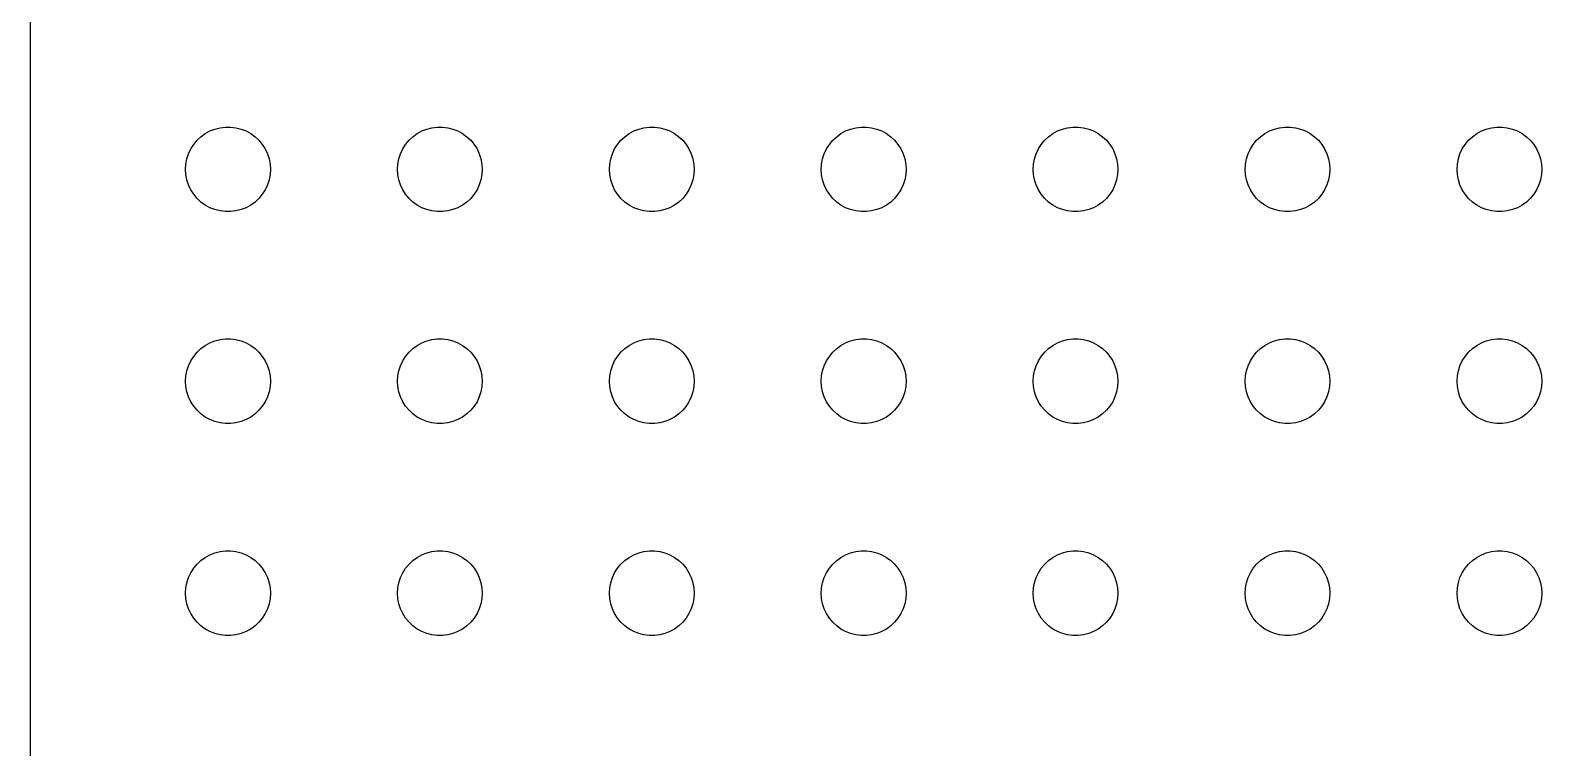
# Model space of a CAD drawing. Header units: metres. Extents: x -112 to 112, y -104 to 104.
# Drawn here: x -112 to -58.5, y 24.5 to 49.9 of the extents above; entities that cross this region are included whole.
import ezdxf

# ---------------------------------------------------------------- set-up
doc = ezdxf.new("R2010")
doc.units = ezdxf.units.M

msp = doc.modelspace()

# ---------------------------------------------------------------- linework, layer by layer
for p, q in [((-112, 99.5), (-112, -99.5)), ((-106.214, 45.8817), (-106.093, 46.0268)), ((-106.093, 46.0268), (-105.956, 46.1558)), ((-105.956, 46.1558), (-105.804, 46.2665)), ((-105.804, 46.2665), (-105.639, 46.3572)), ((-105.639, 46.3572), (-105.464, 46.4266)), ((-105.464, 46.4266), (-105.281, 46.4734)), ((-105.281, 46.4734), (-105.094, 46.497)), ((-105.094, 46.497), (-104.906, 46.497)), ((-104.906, 46.497), (-104.719, 46.4734)), ((-104.719, 46.4734), (-104.536, 46.4266)), ((-104.536, 46.4266), (-104.361, 46.3572)), ((-104.361, 46.3572), (-104.196, 46.2665)), ((-104.196, 46.2665), (-104.044, 46.1558)), ((-104.044, 46.1558), (-103.907, 46.0268)), ((-103.907, 46.0268), (-103.786, 45.8817)), ((-98.7135, 45.8817), (-98.5934, 46.0268)), ((-98.5934, 46.0268), (-98.4561, 46.1558)), ((-98.4561, 46.1558), (-98.3037, 46.2665)), ((-98.3037, 46.2665), (-98.1387, 46.3572)), ((-98.1387, 46.3572), (-97.9635, 46.4266)), ((-97.9635, 46.4266), (-97.7811, 46.4734)), ((-97.7811, 46.4734), (-97.5942, 46.497)), ((-97.5942, 46.497), (-97.4058, 46.497)), ((-97.4058, 46.497), (-97.2189, 46.4734)), ((-97.2189, 46.4734), (-97.0365, 46.4266)), ((-97.0365, 46.4266), (-96.8613, 46.3572)), ((-96.8613, 46.3572), (-96.6963, 46.2665)), ((-96.6963, 46.2665), (-96.5439, 46.1558)), ((-96.5439, 46.1558), (-96.4065, 46.0268)), ((-96.4065, 46.0268), (-96.2865, 45.8817)), ((-91.2135, 45.8817), (-91.0934, 46.0268)), ((-91.0934, 46.0268), (-90.9561, 46.1558)), ((-90.9561, 46.1558), (-90.8037, 46.2665)), ((-90.8037, 46.2665), (-90.6387, 46.3572)), ((-90.6387, 46.3572), (-90.4635, 46.4266)), ((-90.4635, 46.4266), (-90.2811, 46.4734)), ((-90.2811, 46.4734), (-90.0942, 46.497)), ((-90.0942, 46.497), (-89.9058, 46.497)), ((-89.9058, 46.497), (-89.7189, 46.4734)), ((-89.7189, 46.4734), (-89.5365, 46.4266)), ((-89.5365, 46.4266), (-89.3613, 46.3572)), ((-89.3613, 46.3572), (-89.1963, 46.2665)), ((-89.1963, 46.2665), (-89.0439, 46.1558)), ((-89.0439, 46.1558), (-88.9065, 46.0268)), ((-88.9065, 46.0268), (-88.7865, 45.8817)), ((-83.7135, 45.8817), (-83.5934, 46.0268)), ((-83.5934, 46.0268), (-83.4561, 46.1558)), ((-83.4561, 46.1558), (-83.3037, 46.2665)), ((-83.3037, 46.2665), (-83.1387, 46.3572)), ((-83.1387, 46.3572), (-82.9635, 46.4266)), ((-82.9635, 46.4266), (-82.7811, 46.4734)), ((-82.7811, 46.4734), (-82.5942, 46.497)), ((-82.5942, 46.497), (-82.4058, 46.497)), ((-82.4058, 46.497), (-82.2189, 46.4734)), ((-82.2189, 46.4734), (-82.0365, 46.4266)), ((-82.0365, 46.4266), (-81.8613, 46.3572)), ((-81.8613, 46.3572), (-81.6963, 46.2665)), ((-81.6963, 46.2665), (-81.5439, 46.1558)), ((-81.5439, 46.1558), (-81.4065, 46.0268)), ((-81.4065, 46.0268), (-81.2865, 45.8817)), ((-76.2135, 45.8817), (-76.0934, 46.0268)), ((-76.0934, 46.0268), (-75.9561, 46.1558)), ((-75.9561, 46.1558), (-75.8037, 46.2665)), ((-75.8037, 46.2665), (-75.6387, 46.3572)), ((-75.6387, 46.3572), (-75.4635, 46.4266)), ((-75.4635, 46.4266), (-75.2811, 46.4734)), ((-75.2811, 46.4734), (-75.0942, 46.497)), ((-75.0942, 46.497), (-74.9058, 46.497)), ((-74.9058, 46.497), (-74.7189, 46.4734)), ((-74.7189, 46.4734), (-74.5365, 46.4266)), ((-74.5365, 46.4266), (-74.3613, 46.3572)), ((-74.3613, 46.3572), (-74.1963, 46.2665)), ((-74.1963, 46.2665), (-74.0439, 46.1558)), ((-74.0439, 46.1558), (-73.9065, 46.0268)), ((-73.9065, 46.0268), (-73.7865, 45.8817)), ((-68.7135, 45.8817), (-68.5934, 46.0268)), ((-68.5934, 46.0268), (-68.4561, 46.1558)), ((-68.4561, 46.1558), (-68.3037, 46.2665)), ((-68.3037, 46.2665), (-68.1387, 46.3572)), ((-68.1387, 46.3572), (-67.9635, 46.4266)), ((-67.9635, 46.4266), (-67.7811, 46.4734)), ((-67.7811, 46.4734), (-67.5942, 46.497)), ((-67.5942, 46.497), (-67.4058, 46.497)), ((-67.4058, 46.497), (-67.2189, 46.4734)), ((-67.2189, 46.4734), (-67.0365, 46.4266)), ((-67.0365, 46.4266), (-66.8613, 46.3572)), ((-66.8613, 46.3572), (-66.6963, 46.2665)), ((-66.6963, 46.2665), (-66.5439, 46.1558)), ((-66.5439, 46.1558), (-66.4065, 46.0268)), ((-66.4065, 46.0268), (-66.2865, 45.8817)), ((-61.2135, 45.8817), (-61.0934, 46.0268)), ((-61.0934, 46.0268), (-60.9561, 46.1558)), ((-60.9561, 46.1558), (-60.8037, 46.2665)), ((-60.8037, 46.2665), (-60.6387, 46.3572)), ((-60.6387, 46.3572), (-60.4635, 46.4266)), ((-60.4635, 46.4266), (-60.2811, 46.4734)), ((-60.2811, 46.4734), (-60.0942, 46.497)), ((-60.0942, 46.497), (-59.9058, 46.497)), ((-59.9058, 46.497), (-59.7189, 46.4734)), ((-59.7189, 46.4734), (-59.5365, 46.4266)), ((-59.5365, 46.4266), (-59.3613, 46.3572)), ((-59.3613, 46.3572), (-59.1963, 46.2665)), ((-59.1963, 46.2665), (-59.0439, 46.1558)), ((-59.0439, 46.1558), (-58.9065, 46.0268)), ((-58.9065, 46.0268), (-58.7865, 45.8817)), ((-106.453, 45.373), (-106.395, 45.5522)), ((-106.395, 45.5522), (-106.314, 45.7226)), ((-106.314, 45.7226), (-106.214, 45.8817)), ((-103.786, 45.8817), (-103.686, 45.7226)), ((-103.686, 45.7226), (-103.605, 45.5522)), ((-103.605, 45.5522), (-103.547, 45.373)), ((-98.9529, 45.373), (-98.8947, 45.5522)), ((-98.8947, 45.5522), (-98.8145, 45.7226)), ((-98.8145, 45.7226), (-98.7135, 45.8817)), ((-96.2865, 45.8817), (-96.1855, 45.7226)), ((-96.1855, 45.7226), (-96.1053, 45.5522)), ((-96.1053, 45.5522), (-96.0471, 45.373)), ((-91.4529, 45.373), (-91.3947, 45.5522)), ((-91.3947, 45.5522), (-91.3145, 45.7226)), ((-91.3145, 45.7226), (-91.2135, 45.8817)), ((-88.7865, 45.8817), (-88.6855, 45.7226)), ((-88.6855, 45.7226), (-88.6053, 45.5522)), ((-88.6053, 45.5522), (-88.5471, 45.373)), ((-83.9529, 45.373), (-83.8947, 45.5522)), ((-83.8947, 45.5522), (-83.8145, 45.7226)), ((-83.8145, 45.7226), (-83.7135, 45.8817)), ((-81.2865, 45.8817), (-81.1855, 45.7226)), ((-81.1855, 45.7226), (-81.1053, 45.5522)), ((-81.1053, 45.5522), (-81.0471, 45.373)), ((-76.4529, 45.373), (-76.3947, 45.5522)), ((-76.3947, 45.5522), (-76.3145, 45.7226)), ((-76.3145, 45.7226), (-76.2135, 45.8817)), ((-73.7865, 45.8817), (-73.6855, 45.7226)), ((-73.6855, 45.7226), (-73.6053, 45.5522)), ((-73.6053, 45.5522), (-73.5471, 45.373)), ((-68.9529, 45.373), (-68.8947, 45.5522)), ((-68.8947, 45.5522), (-68.8145, 45.7226)), ((-68.8145, 45.7226), (-68.7135, 45.8817)), ((-66.2865, 45.8817), (-66.1855, 45.7226)), ((-66.1855, 45.7226), (-66.1053, 45.5522)), ((-66.1053, 45.5522), (-66.0471, 45.373)), ((-61.4529, 45.373), (-61.3947, 45.5522)), ((-61.3947, 45.5522), (-61.3145, 45.7226)), ((-61.3145, 45.7226), (-61.2135, 45.8817)), ((-58.7865, 45.8817), (-58.6855, 45.7226)), ((-58.6855, 45.7226), (-58.6053, 45.5522)), ((-58.6053, 45.5522), (-58.5471, 45.373)), ((-106.5, 45), (-106.488, 45.188)), ((-106.488, 44.812), (-106.5, 45)), ((-106.488, 45.188), (-106.453, 45.373)), ((-103.547, 45.373), (-103.512, 45.188)), ((-103.512, 45.188), (-103.5, 45)), ((-103.5, 45), (-103.512, 44.812)), ((-99, 45), (-98.9882, 45.188)), ((-98.9882, 44.812), (-99, 45)), ((-98.9882, 45.188), (-98.9529, 45.373)), ((-96.0471, 45.373), (-96.0118, 45.188)), ((-96.0118, 45.188), (-96, 45)), ((-96, 45), (-96.0118, 44.812)), ((-91.5, 45), (-91.4882, 45.188)), ((-91.4882, 44.812), (-91.5, 45)), ((-91.4882, 45.188), (-91.4529, 45.373)), ((-88.5471, 45.373), (-88.5118, 45.188)), ((-88.5118, 45.188), (-88.5, 45)), ((-88.5, 45), (-88.5118, 44.812)), ((-84, 45), (-83.9882, 45.188)), ((-83.9882, 44.812), (-84, 45)), ((-83.9882, 45.188), (-83.9529, 45.373)), ((-81.0471, 45.373), (-81.0118, 45.188)), ((-81.0118, 45.188), (-81, 45)), ((-81, 45), (-81.0118, 44.812)), ((-76.5, 45), (-76.4882, 45.188)), ((-76.4882, 44.812), (-76.5, 45)), ((-76.4882, 45.188), (-76.4529, 45.373)), ((-73.5471, 45.373), (-73.5118, 45.188)), ((-73.5118, 45.188), (-73.5, 45)), ((-73.5, 45), (-73.5118, 44.812)), ((-69, 45), (-68.9882, 45.188)), ((-68.9882, 44.812), (-69, 45)), ((-68.9882, 45.188), (-68.9529, 45.373)), ((-66.0471, 45.373), (-66.0118, 45.188)), ((-66.0118, 45.188), (-66, 45)), ((-66, 45), (-66.0118, 44.812)), ((-61.5, 45), (-61.4882, 45.188)), ((-61.4882, 44.812), (-61.5, 45)), ((-61.4882, 45.188), (-61.4529, 45.373)), ((-58.5471, 45.373), (-58.5118, 45.188)), ((-58.5118, 45.188), (-58.5, 45)), ((-58.5, 45), (-58.5118, 44.812)), ((-106.453, 44.627), (-106.488, 44.812)), ((-106.395, 44.4478), (-106.453, 44.627)), ((-106.314, 44.2774), (-106.395, 44.4478)), ((-103.605, 44.4478), (-103.686, 44.2774)), ((-103.547, 44.627), (-103.605, 44.4478)), ((-103.512, 44.812), (-103.547, 44.627)), ((-98.9529, 44.627), (-98.9882, 44.812)), ((-98.8947, 44.4478), (-98.9529, 44.627)), ((-98.8145, 44.2774), (-98.8947, 44.4478)), ((-96.1053, 44.4478), (-96.1855, 44.2774)), ((-96.0471, 44.627), (-96.1053, 44.4478)), ((-96.0118, 44.812), (-96.0471, 44.627)), ((-91.4529, 44.627), (-91.4882, 44.812)), ((-91.3947, 44.4478), (-91.4529, 44.627)), ((-91.3145, 44.2774), (-91.3947, 44.4478)), ((-88.6053, 44.4478), (-88.6855, 44.2774)), ((-88.5471, 44.627), (-88.6053, 44.4478)), ((-88.5118, 44.812), (-88.5471, 44.627)), ((-83.9529, 44.627), (-83.9882, 44.812)), ((-83.8947, 44.4478), (-83.9529, 44.627)), ((-83.8145, 44.2774), (-83.8947, 44.4478)), ((-81.1053, 44.4478), (-81.1855, 44.2774)), ((-81.0471, 44.627), (-81.1053, 44.4478)), ((-81.0118, 44.812), (-81.0471, 44.627)), ((-76.4529, 44.627), (-76.4882, 44.812)), ((-76.3947, 44.4478), (-76.4529, 44.627)), ((-76.3145, 44.2774), (-76.3947, 44.4478)), ((-73.6053, 44.4478), (-73.6855, 44.2774)), ((-73.5471, 44.627), (-73.6053, 44.4478)), ((-73.5118, 44.812), (-73.5471, 44.627)), ((-68.9529, 44.627), (-68.9882, 44.812)), ((-68.8947, 44.4478), (-68.9529, 44.627)), ((-68.8145, 44.2774), (-68.8947, 44.4478)), ((-66.1053, 44.4478), (-66.1855, 44.2774)), ((-66.0471, 44.627), (-66.1053, 44.4478)), ((-66.0118, 44.812), (-66.0471, 44.627)), ((-61.4529, 44.627), (-61.4882, 44.812)), ((-61.3947, 44.4478), (-61.4529, 44.627)), ((-61.3145, 44.2774), (-61.3947, 44.4478)), ((-58.6053, 44.4478), (-58.6855, 44.2774)), ((-58.5471, 44.627), (-58.6053, 44.4478)), ((-58.5118, 44.812), (-58.5471, 44.627)), ((-106.214, 44.1183), (-106.314, 44.2774)), ((-106.093, 43.9732), (-106.214, 44.1183)), ((-105.956, 43.8442), (-106.093, 43.9732)), ((-103.907, 43.9732), (-104.044, 43.8442)), ((-103.786, 44.1183), (-103.907, 43.9732)), ((-103.686, 44.2774), (-103.786, 44.1183)), ((-98.7135, 44.1183), (-98.8145, 44.2774)), ((-98.5934, 43.9732), (-98.7135, 44.1183)), ((-98.4561, 43.8442), (-98.5934, 43.9732)), ((-96.4065, 43.9732), (-96.5439, 43.8442)), ((-96.2865, 44.1183), (-96.4065, 43.9732)), ((-96.1855, 44.2774), (-96.2865, 44.1183)), ((-91.2135, 44.1183), (-91.3145, 44.2774)), ((-91.0934, 43.9732), (-91.2135, 44.1183)), ((-90.9561, 43.8442), (-91.0934, 43.9732)), ((-88.9065, 43.9732), (-89.0439, 43.8442)), ((-88.7865, 44.1183), (-88.9065, 43.9732)), ((-88.6855, 44.2774), (-88.7865, 44.1183)), ((-83.7135, 44.1183), (-83.8145, 44.2774)), ((-83.5934, 43.9732), (-83.7135, 44.1183)), ((-83.4561, 43.8442), (-83.5934, 43.9732)), ((-81.4065, 43.9732), (-81.5439, 43.8442)), ((-81.2865, 44.1183), (-81.4065, 43.9732)), ((-81.1855, 44.2774), (-81.2865, 44.1183)), ((-76.2135, 44.1183), (-76.3145, 44.2774)), ((-76.0934, 43.9732), (-76.2135, 44.1183)), ((-75.9561, 43.8442), (-76.0934, 43.9732)), ((-73.9065, 43.9732), (-74.0439, 43.8442)), ((-73.7865, 44.1183), (-73.9065, 43.9732)), ((-73.6855, 44.2774), (-73.7865, 44.1183)), ((-68.7135, 44.1183), (-68.8145, 44.2774)), ((-68.5934, 43.9732), (-68.7135, 44.1183)), ((-68.4561, 43.8442), (-68.5934, 43.9732)), ((-66.4065, 43.9732), (-66.5439, 43.8442)), ((-66.2865, 44.1183), (-66.4065, 43.9732)), ((-66.1855, 44.2774), (-66.2865, 44.1183)), ((-61.2135, 44.1183), (-61.3145, 44.2774)), ((-61.0934, 43.9732), (-61.2135, 44.1183)), ((-60.9561, 43.8442), (-61.0934, 43.9732)), ((-58.9065, 43.9732), (-59.0439, 43.8442)), ((-58.7865, 44.1183), (-58.9065, 43.9732)), ((-58.6855, 44.2774), (-58.7865, 44.1183)), ((-105.804, 43.7335), (-105.956, 43.8442)), ((-105.639, 43.6428), (-105.804, 43.7335)), ((-105.464, 43.5734), (-105.639, 43.6428)), ((-105.281, 43.5266), (-105.464, 43.5734)), ((-105.094, 43.503), (-105.281, 43.5266)), ((-104.906, 43.503), (-105.094, 43.503)), ((-104.719, 43.5266), (-104.906, 43.503)), ((-104.536, 43.5734), (-104.719, 43.5266)), ((-104.361, 43.6428), (-104.536, 43.5734)), ((-104.196, 43.7335), (-104.361, 43.6428)), ((-104.044, 43.8442), (-104.196, 43.7335)), ((-98.3037, 43.7335), (-98.4561, 43.8442)), ((-98.1387, 43.6428), (-98.3037, 43.7335)), ((-97.9635, 43.5734), (-98.1387, 43.6428)), ((-97.7811, 43.5266), (-97.9635, 43.5734)), ((-97.5942, 43.503), (-97.7811, 43.5266)), ((-97.4058, 43.503), (-97.5942, 43.503)), ((-97.2189, 43.5266), (-97.4058, 43.503)), ((-97.0365, 43.5734), (-97.2189, 43.5266)), ((-96.8613, 43.6428), (-97.0365, 43.5734)), ((-96.6963, 43.7335), (-96.8613, 43.6428)), ((-96.5439, 43.8442), (-96.6963, 43.7335)), ((-90.8037, 43.7335), (-90.9561, 43.8442)), ((-90.6387, 43.6428), (-90.8037, 43.7335)), ((-90.4635, 43.5734), (-90.6387, 43.6428)), ((-90.2811, 43.5266), (-90.4635, 43.5734)), ((-90.0942, 43.503), (-90.2811, 43.5266)), ((-89.9058, 43.503), (-90.0942, 43.503)), ((-89.7189, 43.5266), (-89.9058, 43.503)), ((-89.5365, 43.5734), (-89.7189, 43.5266)), ((-89.3613, 43.6428), (-89.5365, 43.5734)), ((-89.1963, 43.7335), (-89.3613, 43.6428)), ((-89.0439, 43.8442), (-89.1963, 43.7335)), ((-83.3037, 43.7335), (-83.4561, 43.8442)), ((-83.1387, 43.6428), (-83.3037, 43.7335)), ((-82.9635, 43.5734), (-83.1387, 43.6428)), ((-82.7811, 43.5266), (-82.9635, 43.5734)), ((-82.5942, 43.503), (-82.7811, 43.5266)), ((-82.4058, 43.503), (-82.5942, 43.503)), ((-82.2189, 43.5266), (-82.4058, 43.503)), ((-82.0365, 43.5734), (-82.2189, 43.5266)), ((-81.8613, 43.6428), (-82.0365, 43.5734)), ((-81.6963, 43.7335), (-81.8613, 43.6428)), ((-81.5439, 43.8442), (-81.6963, 43.7335)), ((-75.8037, 43.7335), (-75.9561, 43.8442)), ((-75.6387, 43.6428), (-75.8037, 43.7335)), ((-75.4635, 43.5734), (-75.6387, 43.6428)), ((-75.2811, 43.5266), (-75.4635, 43.5734)), ((-75.0942, 43.503), (-75.2811, 43.5266)), ((-74.9058, 43.503), (-75.0942, 43.503)), ((-74.7189, 43.5266), (-74.9058, 43.503)), ((-74.5365, 43.5734), (-74.7189, 43.5266)), ((-74.3613, 43.6428), (-74.5365, 43.5734)), ((-74.1963, 43.7335), (-74.3613, 43.6428)), ((-74.0439, 43.8442), (-74.1963, 43.7335)), ((-68.3037, 43.7335), (-68.4561, 43.8442)), ((-68.1387, 43.6428), (-68.3037, 43.7335)), ((-67.9635, 43.5734), (-68.1387, 43.6428)), ((-67.7811, 43.5266), (-67.9635, 43.5734)), ((-67.5942, 43.503), (-67.7811, 43.5266)), ((-67.4058, 43.503), (-67.5942, 43.503)), ((-67.2189, 43.5266), (-67.4058, 43.503)), ((-67.0365, 43.5734), (-67.2189, 43.5266)), ((-66.8613, 43.6428), (-67.0365, 43.5734)), ((-66.6963, 43.7335), (-66.8613, 43.6428)), ((-66.5439, 43.8442), (-66.6963, 43.7335)), ((-60.8037, 43.7335), (-60.9561, 43.8442)), ((-60.6387, 43.6428), (-60.8037, 43.7335)), ((-60.4635, 43.5734), (-60.6387, 43.6428)), ((-60.2811, 43.5266), (-60.4635, 43.5734)), ((-60.0942, 43.503), (-60.2811, 43.5266)), ((-59.9058, 43.503), (-60.0942, 43.503)), ((-59.7189, 43.5266), (-59.9058, 43.503)), ((-59.5365, 43.5734), (-59.7189, 43.5266)), ((-59.3613, 43.6428), (-59.5365, 43.5734)), ((-59.1963, 43.7335), (-59.3613, 43.6428)), ((-59.0439, 43.8442), (-59.1963, 43.7335)), ((-106.214, 38.3817), (-106.093, 38.5268)), ((-106.093, 38.5268), (-105.956, 38.6558)), ((-105.956, 38.6558), (-105.804, 38.7665)), ((-105.804, 38.7665), (-105.639, 38.8572)), ((-105.639, 38.8572), (-105.464, 38.9266)), ((-105.464, 38.9266), (-105.281, 38.9734)), ((-105.281, 38.9734), (-105.094, 38.997)), ((-105.094, 38.997), (-104.906, 38.997)), ((-104.906, 38.997), (-104.719, 38.9734)), ((-104.719, 38.9734), (-104.536, 38.9266)), ((-104.536, 38.9266), (-104.361, 38.8572)), ((-104.361, 38.8572), (-104.196, 38.7665)), ((-104.196, 38.7665), (-104.044, 38.6558)), ((-104.044, 38.6558), (-103.907, 38.5268)), ((-103.907, 38.5268), (-103.786, 38.3817)), ((-98.7135, 38.3817), (-98.5934, 38.5268)), ((-98.5934, 38.5268), (-98.4561, 38.6558)), ((-98.4561, 38.6558), (-98.3037, 38.7665)), ((-98.3037, 38.7665), (-98.1387, 38.8572)), ((-98.1387, 38.8572), (-97.9635, 38.9266)), ((-97.9635, 38.9266), (-97.7811, 38.9734)), ((-97.7811, 38.9734), (-97.5942, 38.997)), ((-97.5942, 38.997), (-97.4058, 38.997)), ((-97.4058, 38.997), (-97.2189, 38.9734)), ((-97.2189, 38.9734), (-97.0365, 38.9266)), ((-97.0365, 38.9266), (-96.8613, 38.8572)), ((-96.8613, 38.8572), (-96.6963, 38.7665)), ((-96.6963, 38.7665), (-96.5439, 38.6558)), ((-96.5439, 38.6558), (-96.4065, 38.5268)), ((-96.4065, 38.5268), (-96.2865, 38.3817)), ((-91.2135, 38.3817), (-91.0934, 38.5268)), ((-91.0934, 38.5268), (-90.9561, 38.6558)), ((-90.9561, 38.6558), (-90.8037, 38.7665)), ((-90.8037, 38.7665), (-90.6387, 38.8572)), ((-90.6387, 38.8572), (-90.4635, 38.9266)), ((-90.4635, 38.9266), (-90.2811, 38.9734)), ((-90.2811, 38.9734), (-90.0942, 38.997)), ((-90.0942, 38.997), (-89.9058, 38.997)), ((-89.9058, 38.997), (-89.7189, 38.9734)), ((-89.7189, 38.9734), (-89.5365, 38.9266)), ((-89.5365, 38.9266), (-89.3613, 38.8572)), ((-89.3613, 38.8572), (-89.1963, 38.7665)), ((-89.1963, 38.7665), (-89.0439, 38.6558)), ((-89.0439, 38.6558), (-88.9065, 38.5268)), ((-88.9065, 38.5268), (-88.7865, 38.3817)), ((-83.7135, 38.3817), (-83.5934, 38.5268)), ((-83.5934, 38.5268), (-83.4561, 38.6558)), ((-83.4561, 38.6558), (-83.3037, 38.7665)), ((-83.3037, 38.7665), (-83.1387, 38.8572)), ((-83.1387, 38.8572), (-82.9635, 38.9266)), ((-82.9635, 38.9266), (-82.7811, 38.9734)), ((-82.7811, 38.9734), (-82.5942, 38.997)), ((-82.5942, 38.997), (-82.4058, 38.997)), ((-82.4058, 38.997), (-82.2189, 38.9734)), ((-82.2189, 38.9734), (-82.0365, 38.9266)), ((-82.0365, 38.9266), (-81.8613, 38.8572)), ((-81.8613, 38.8572), (-81.6963, 38.7665)), ((-81.6963, 38.7665), (-81.5439, 38.6558)), ((-81.5439, 38.6558), (-81.4065, 38.5268)), ((-81.4065, 38.5268), (-81.2865, 38.3817)), ((-76.2135, 38.3817), (-76.0934, 38.5268)), ((-76.0934, 38.5268), (-75.9561, 38.6558)), ((-75.9561, 38.6558), (-75.8037, 38.7665)), ((-75.8037, 38.7665), (-75.6387, 38.8572)), ((-75.6387, 38.8572), (-75.4635, 38.9266)), ((-75.4635, 38.9266), (-75.2811, 38.9734)), ((-75.2811, 38.9734), (-75.0942, 38.997)), ((-75.0942, 38.997), (-74.9058, 38.997)), ((-74.9058, 38.997), (-74.7189, 38.9734)), ((-74.7189, 38.9734), (-74.5365, 38.9266)), ((-74.5365, 38.9266), (-74.3613, 38.8572)), ((-74.3613, 38.8572), (-74.1963, 38.7665)), ((-74.1963, 38.7665), (-74.0439, 38.6558)), ((-74.0439, 38.6558), (-73.9065, 38.5268)), ((-73.9065, 38.5268), (-73.7865, 38.3817)), ((-68.7135, 38.3817), (-68.5934, 38.5268)), ((-68.5934, 38.5268), (-68.4561, 38.6558)), ((-68.4561, 38.6558), (-68.3037, 38.7665)), ((-68.3037, 38.7665), (-68.1387, 38.8572)), ((-68.1387, 38.8572), (-67.9635, 38.9266)), ((-67.9635, 38.9266), (-67.7811, 38.9734)), ((-67.7811, 38.9734), (-67.5942, 38.997)), ((-67.5942, 38.997), (-67.4058, 38.997)), ((-67.4058, 38.997), (-67.2189, 38.9734)), ((-67.2189, 38.9734), (-67.0365, 38.9266)), ((-67.0365, 38.9266), (-66.8613, 38.8572)), ((-66.8613, 38.8572), (-66.6963, 38.7665)), ((-66.6963, 38.7665), (-66.5439, 38.6558)), ((-66.5439, 38.6558), (-66.4065, 38.5268)), ((-66.4065, 38.5268), (-66.2865, 38.3817)), ((-61.2135, 38.3817), (-61.0934, 38.5268)), ((-61.0934, 38.5268), (-60.9561, 38.6558)), ((-60.9561, 38.6558), (-60.8037, 38.7665)), ((-60.8037, 38.7665), (-60.6387, 38.8572)), ((-60.6387, 38.8572), (-60.4635, 38.9266)), ((-60.4635, 38.9266), (-60.2811, 38.9734)), ((-60.2811, 38.9734), (-60.0942, 38.997)), ((-60.0942, 38.997), (-59.9058, 38.997)), ((-59.9058, 38.997), (-59.7189, 38.9734)), ((-59.7189, 38.9734), (-59.5365, 38.9266)), ((-59.5365, 38.9266), (-59.3613, 38.8572)), ((-59.3613, 38.8572), (-59.1963, 38.7665)), ((-59.1963, 38.7665), (-59.0439, 38.6558)), ((-59.0439, 38.6558), (-58.9065, 38.5268)), ((-58.9065, 38.5268), (-58.7865, 38.3817)), ((-106.453, 37.873), (-106.395, 38.0522)), ((-106.395, 38.0522), (-106.314, 38.2226)), ((-106.314, 38.2226), (-106.214, 38.3817)), ((-103.786, 38.3817), (-103.686, 38.2226)), ((-103.686, 38.2226), (-103.605, 38.0522)), ((-103.605, 38.0522), (-103.547, 37.873)), ((-98.9529, 37.873), (-98.8947, 38.0522)), ((-98.8947, 38.0522), (-98.8145, 38.2226)), ((-98.8145, 38.2226), (-98.7135, 38.3817)), ((-96.2865, 38.3817), (-96.1855, 38.2226)), ((-96.1855, 38.2226), (-96.1053, 38.0522)), ((-96.1053, 38.0522), (-96.0471, 37.873)), ((-91.4529, 37.873), (-91.3947, 38.0522)), ((-91.3947, 38.0522), (-91.3145, 38.2226)), ((-91.3145, 38.2226), (-91.2135, 38.3817)), ((-88.7865, 38.3817), (-88.6855, 38.2226)), ((-88.6855, 38.2226), (-88.6053, 38.0522)), ((-88.6053, 38.0522), (-88.5471, 37.873)), ((-83.9529, 37.873), (-83.8947, 38.0522)), ((-83.8947, 38.0522), (-83.8145, 38.2226)), ((-83.8145, 38.2226), (-83.7135, 38.3817)), ((-81.2865, 38.3817), (-81.1855, 38.2226)), ((-81.1855, 38.2226), (-81.1053, 38.0522)), ((-81.1053, 38.0522), (-81.0471, 37.873)), ((-76.4529, 37.873), (-76.3947, 38.0522)), ((-76.3947, 38.0522), (-76.3145, 38.2226)), ((-76.3145, 38.2226), (-76.2135, 38.3817)), ((-73.7865, 38.3817), (-73.6855, 38.2226)), ((-73.6855, 38.2226), (-73.6053, 38.0522)), ((-73.6053, 38.0522), (-73.5471, 37.873)), ((-68.9529, 37.873), (-68.8947, 38.0522)), ((-68.8947, 38.0522), (-68.8145, 38.2226)), ((-68.8145, 38.2226), (-68.7135, 38.3817)), ((-66.2865, 38.3817), (-66.1855, 38.2226)), ((-66.1855, 38.2226), (-66.1053, 38.0522)), ((-66.1053, 38.0522), (-66.0471, 37.873)), ((-61.4529, 37.873), (-61.3947, 38.0522)), ((-61.3947, 38.0522), (-61.3145, 38.2226)), ((-61.3145, 38.2226), (-61.2135, 38.3817)), ((-58.7865, 38.3817), (-58.6855, 38.2226)), ((-58.6855, 38.2226), (-58.6053, 38.0522)), ((-58.6053, 38.0522), (-58.5471, 37.873)), ((-106.5, 37.5), (-106.488, 37.688)), ((-106.488, 37.312), (-106.5, 37.5)), ((-106.488, 37.688), (-106.453, 37.873)), ((-103.547, 37.873), (-103.512, 37.688)), ((-103.512, 37.688), (-103.5, 37.5)), ((-103.5, 37.5), (-103.512, 37.312)), ((-99, 37.5), (-98.9882, 37.688)), ((-98.9882, 37.312), (-99, 37.5)), ((-98.9882, 37.688), (-98.9529, 37.873)), ((-96.0471, 37.873), (-96.0118, 37.688)), ((-96.0118, 37.688), (-96, 37.5)), ((-96, 37.5), (-96.0118, 37.312)), ((-91.5, 37.5), (-91.4882, 37.688)), ((-91.4882, 37.312), (-91.5, 37.5)), ((-91.4882, 37.688), (-91.4529, 37.873)), ((-88.5471, 37.873), (-88.5118, 37.688)), ((-88.5118, 37.688), (-88.5, 37.5)), ((-88.5, 37.5), (-88.5118, 37.312)), ((-84, 37.5), (-83.9882, 37.688)), ((-83.9882, 37.312), (-84, 37.5)), ((-83.9882, 37.688), (-83.9529, 37.873)), ((-81.0471, 37.873), (-81.0118, 37.688)), ((-81.0118, 37.688), (-81, 37.5)), ((-81, 37.5), (-81.0118, 37.312)), ((-76.5, 37.5), (-76.4882, 37.688)), ((-76.4882, 37.312), (-76.5, 37.5)), ((-76.4882, 37.688), (-76.4529, 37.873)), ((-73.5471, 37.873), (-73.5118, 37.688)), ((-73.5118, 37.688), (-73.5, 37.5)), ((-73.5, 37.5), (-73.5118, 37.312)), ((-69, 37.5), (-68.9882, 37.688)), ((-68.9882, 37.312), (-69, 37.5)), ((-68.9882, 37.688), (-68.9529, 37.873)), ((-66.0471, 37.873), (-66.0118, 37.688)), ((-66.0118, 37.688), (-66, 37.5)), ((-66, 37.5), (-66.0118, 37.312)), ((-61.5, 37.5), (-61.4882, 37.688)), ((-61.4882, 37.312), (-61.5, 37.5)), ((-61.4882, 37.688), (-61.4529, 37.873)), ((-58.5471, 37.873), (-58.5118, 37.688)), ((-58.5118, 37.688), (-58.5, 37.5)), ((-58.5, 37.5), (-58.5118, 37.312)), ((-106.453, 37.127), (-106.488, 37.312)), ((-106.395, 36.9478), (-106.453, 37.127)), ((-106.314, 36.7774), (-106.395, 36.9478)), ((-103.605, 36.9478), (-103.686, 36.7774)), ((-103.547, 37.127), (-103.605, 36.9478)), ((-103.512, 37.312), (-103.547, 37.127)), ((-98.9529, 37.127), (-98.9882, 37.312)), ((-98.8947, 36.9478), (-98.9529, 37.127)), ((-98.8145, 36.7774), (-98.8947, 36.9478)), ((-96.1053, 36.9478), (-96.1855, 36.7774)), ((-96.0471, 37.127), (-96.1053, 36.9478)), ((-96.0118, 37.312), (-96.0471, 37.127)), ((-91.4529, 37.127), (-91.4882, 37.312)), ((-91.3947, 36.9478), (-91.4529, 37.127)), ((-91.3145, 36.7774), (-91.3947, 36.9478)), ((-88.6053, 36.9478), (-88.6855, 36.7774)), ((-88.5471, 37.127), (-88.6053, 36.9478)), ((-88.5118, 37.312), (-88.5471, 37.127)), ((-83.9529, 37.127), (-83.9882, 37.312)), ((-83.8947, 36.9478), (-83.9529, 37.127)), ((-83.8145, 36.7774), (-83.8947, 36.9478)), ((-81.1053, 36.9478), (-81.1855, 36.7774)), ((-81.0471, 37.127), (-81.1053, 36.9478)), ((-81.0118, 37.312), (-81.0471, 37.127)), ((-76.4529, 37.127), (-76.4882, 37.312)), ((-76.3947, 36.9478), (-76.4529, 37.127)), ((-76.3145, 36.7774), (-76.3947, 36.9478)), ((-73.6053, 36.9478), (-73.6855, 36.7774)), ((-73.5471, 37.127), (-73.6053, 36.9478)), ((-73.5118, 37.312), (-73.5471, 37.127)), ((-68.9529, 37.127), (-68.9882, 37.312)), ((-68.8947, 36.9478), (-68.9529, 37.127)), ((-68.8145, 36.7774), (-68.8947, 36.9478)), ((-66.1053, 36.9478), (-66.1855, 36.7774)), ((-66.0471, 37.127), (-66.1053, 36.9478)), ((-66.0118, 37.312), (-66.0471, 37.127)), ((-61.4529, 37.127), (-61.4882, 37.312)), ((-61.3947, 36.9478), (-61.4529, 37.127)), ((-61.3145, 36.7774), (-61.3947, 36.9478)), ((-58.6053, 36.9478), (-58.6855, 36.7774)), ((-58.5471, 37.127), (-58.6053, 36.9478)), ((-58.5118, 37.312), (-58.5471, 37.127)), ((-106.214, 36.6183), (-106.314, 36.7774)), ((-106.093, 36.4732), (-106.214, 36.6183)), ((-105.956, 36.3442), (-106.093, 36.4732)), ((-103.907, 36.4732), (-104.044, 36.3442)), ((-103.786, 36.6183), (-103.907, 36.4732)), ((-103.686, 36.7774), (-103.786, 36.6183)), ((-98.7135, 36.6183), (-98.8145, 36.7774)), ((-98.5934, 36.4732), (-98.7135, 36.6183)), ((-98.4561, 36.3442), (-98.5934, 36.4732)), ((-96.4065, 36.4732), (-96.5439, 36.3442)), ((-96.2865, 36.6183), (-96.4065, 36.4732)), ((-96.1855, 36.7774), (-96.2865, 36.6183)), ((-91.2135, 36.6183), (-91.3145, 36.7774)), ((-91.0934, 36.4732), (-91.2135, 36.6183)), ((-90.9561, 36.3442), (-91.0934, 36.4732)), ((-88.9065, 36.4732), (-89.0439, 36.3442)), ((-88.7865, 36.6183), (-88.9065, 36.4732)), ((-88.6855, 36.7774), (-88.7865, 36.6183)), ((-83.7135, 36.6183), (-83.8145, 36.7774)), ((-83.5934, 36.4732), (-83.7135, 36.6183)), ((-83.4561, 36.3442), (-83.5934, 36.4732)), ((-81.4065, 36.4732), (-81.5439, 36.3442)), ((-81.2865, 36.6183), (-81.4065, 36.4732)), ((-81.1855, 36.7774), (-81.2865, 36.6183)), ((-76.2135, 36.6183), (-76.3145, 36.7774)), ((-76.0934, 36.4732), (-76.2135, 36.6183)), ((-75.9561, 36.3442), (-76.0934, 36.4732)), ((-73.9065, 36.4732), (-74.0439, 36.3442)), ((-73.7865, 36.6183), (-73.9065, 36.4732)), ((-73.6855, 36.7774), (-73.7865, 36.6183)), ((-68.7135, 36.6183), (-68.8145, 36.7774)), ((-68.5934, 36.4732), (-68.7135, 36.6183)), ((-68.4561, 36.3442), (-68.5934, 36.4732)), ((-66.4065, 36.4732), (-66.5439, 36.3442)), ((-66.2865, 36.6183), (-66.4065, 36.4732)), ((-66.1855, 36.7774), (-66.2865, 36.6183)), ((-61.2135, 36.6183), (-61.3145, 36.7774)), ((-61.0934, 36.4732), (-61.2135, 36.6183)), ((-60.9561, 36.3442), (-61.0934, 36.4732)), ((-58.9065, 36.4732), (-59.0439, 36.3442)), ((-58.7865, 36.6183), (-58.9065, 36.4732)), ((-58.6855, 36.7774), (-58.7865, 36.6183)), ((-105.804, 36.2335), (-105.956, 36.3442)), ((-105.639, 36.1428), (-105.804, 36.2335)), ((-105.464, 36.0734), (-105.639, 36.1428)), ((-105.281, 36.0266), (-105.464, 36.0734)), ((-105.094, 36.003), (-105.281, 36.0266)), ((-104.906, 36.003), (-105.094, 36.003)), ((-104.719, 36.0266), (-104.906, 36.003)), ((-104.536, 36.0734), (-104.719, 36.0266)), ((-104.361, 36.1428), (-104.536, 36.0734)), ((-104.196, 36.2335), (-104.361, 36.1428)), ((-104.044, 36.3442), (-104.196, 36.2335)), ((-98.3037, 36.2335), (-98.4561, 36.3442)), ((-98.1387, 36.1428), (-98.3037, 36.2335)), ((-97.9635, 36.0734), (-98.1387, 36.1428)), ((-97.7811, 36.0266), (-97.9635, 36.0734)), ((-97.5942, 36.003), (-97.7811, 36.0266)), ((-97.4058, 36.003), (-97.5942, 36.003)), ((-97.2189, 36.0266), (-97.4058, 36.003)), ((-97.0365, 36.0734), (-97.2189, 36.0266)), ((-96.8613, 36.1428), (-97.0365, 36.0734)), ((-96.6963, 36.2335), (-96.8613, 36.1428)), ((-96.5439, 36.3442), (-96.6963, 36.2335)), ((-90.8037, 36.2335), (-90.9561, 36.3442)), ((-90.6387, 36.1428), (-90.8037, 36.2335)), ((-90.4635, 36.0734), (-90.6387, 36.1428)), ((-90.2811, 36.0266), (-90.4635, 36.0734)), ((-90.0942, 36.003), (-90.2811, 36.0266)), ((-89.9058, 36.003), (-90.0942, 36.003)), ((-89.7189, 36.0266), (-89.9058, 36.003)), ((-89.5365, 36.0734), (-89.7189, 36.0266)), ((-89.3613, 36.1428), (-89.5365, 36.0734)), ((-89.1963, 36.2335), (-89.3613, 36.1428)), ((-89.0439, 36.3442), (-89.1963, 36.2335)), ((-83.3037, 36.2335), (-83.4561, 36.3442)), ((-83.1387, 36.1428), (-83.3037, 36.2335)), ((-82.9635, 36.0734), (-83.1387, 36.1428)), ((-82.7811, 36.0266), (-82.9635, 36.0734)), ((-82.5942, 36.003), (-82.7811, 36.0266)), ((-82.4058, 36.003), (-82.5942, 36.003)), ((-82.2189, 36.0266), (-82.4058, 36.003)), ((-82.0365, 36.0734), (-82.2189, 36.0266)), ((-81.8613, 36.1428), (-82.0365, 36.0734)), ((-81.6963, 36.2335), (-81.8613, 36.1428)), ((-81.5439, 36.3442), (-81.6963, 36.2335)), ((-75.8037, 36.2335), (-75.9561, 36.3442)), ((-75.6387, 36.1428), (-75.8037, 36.2335)), ((-75.4635, 36.0734), (-75.6387, 36.1428)), ((-75.2811, 36.0266), (-75.4635, 36.0734)), ((-75.0942, 36.003), (-75.2811, 36.0266)), ((-74.9058, 36.003), (-75.0942, 36.003)), ((-74.7189, 36.0266), (-74.9058, 36.003)), ((-74.5365, 36.0734), (-74.7189, 36.0266)), ((-74.3613, 36.1428), (-74.5365, 36.0734)), ((-74.1963, 36.2335), (-74.3613, 36.1428)), ((-74.0439, 36.3442), (-74.1963, 36.2335)), ((-68.3037, 36.2335), (-68.4561, 36.3442)), ((-68.1387, 36.1428), (-68.3037, 36.2335)), ((-67.9635, 36.0734), (-68.1387, 36.1428)), ((-67.7811, 36.0266), (-67.9635, 36.0734)), ((-67.5942, 36.003), (-67.7811, 36.0266)), ((-67.4058, 36.003), (-67.5942, 36.003)), ((-67.2189, 36.0266), (-67.4058, 36.003)), ((-67.0365, 36.0734), (-67.2189, 36.0266)), ((-66.8613, 36.1428), (-67.0365, 36.0734)), ((-66.6963, 36.2335), (-66.8613, 36.1428)), ((-66.5439, 36.3442), (-66.6963, 36.2335)), ((-60.8037, 36.2335), (-60.9561, 36.3442)), ((-60.6387, 36.1428), (-60.8037, 36.2335)), ((-60.4635, 36.0734), (-60.6387, 36.1428)), ((-60.2811, 36.0266), (-60.4635, 36.0734)), ((-60.0942, 36.003), (-60.2811, 36.0266)), ((-59.9058, 36.003), (-60.0942, 36.003)), ((-59.7189, 36.0266), (-59.9058, 36.003)), ((-59.5365, 36.0734), (-59.7189, 36.0266)), ((-59.3613, 36.1428), (-59.5365, 36.0734)), ((-59.1963, 36.2335), (-59.3613, 36.1428)), ((-59.0439, 36.3442), (-59.1963, 36.2335)), ((-106.093, 31.0268), (-105.956, 31.1558)), ((-105.956, 31.1558), (-105.804, 31.2665)), ((-105.804, 31.2665), (-105.639, 31.3572)), ((-105.639, 31.3572), (-105.464, 31.4266)), ((-105.464, 31.4266), (-105.281, 31.4734)), ((-105.281, 31.4734), (-105.094, 31.497)), ((-105.094, 31.497), (-104.906, 31.497)), ((-104.906, 31.497), (-104.719, 31.4734)), ((-104.719, 31.4734), (-104.536, 31.4266)), ((-104.536, 31.4266), (-104.361, 31.3572)), ((-104.361, 31.3572), (-104.196, 31.2665)), ((-104.196, 31.2665), (-104.044, 31.1558)), ((-104.044, 31.1558), (-103.907, 31.0268)), ((-98.5934, 31.0268), (-98.4561, 31.1558)), ((-98.4561, 31.1558), (-98.3037, 31.2665)), ((-98.3037, 31.2665), (-98.1387, 31.3572)), ((-98.1387, 31.3572), (-97.9635, 31.4266)), ((-97.9635, 31.4266), (-97.7811, 31.4734)), ((-97.7811, 31.4734), (-97.5942, 31.497)), ((-97.5942, 31.497), (-97.4058, 31.497)), ((-97.4058, 31.497), (-97.2189, 31.4734)), ((-97.2189, 31.4734), (-97.0365, 31.4266)), ((-97.0365, 31.4266), (-96.8613, 31.3572)), ((-96.8613, 31.3572), (-96.6963, 31.2665)), ((-96.6963, 31.2665), (-96.5439, 31.1558)), ((-96.5439, 31.1558), (-96.4065, 31.0268)), ((-91.0934, 31.0268), (-90.9561, 31.1558)), ((-90.9561, 31.1558), (-90.8037, 31.2665)), ((-90.8037, 31.2665), (-90.6387, 31.3572)), ((-90.6387, 31.3572), (-90.4635, 31.4266)), ((-90.4635, 31.4266), (-90.2811, 31.4734)), ((-90.2811, 31.4734), (-90.0942, 31.497)), ((-90.0942, 31.497), (-89.9058, 31.497)), ((-89.9058, 31.497), (-89.7189, 31.4734)), ((-89.7189, 31.4734), (-89.5365, 31.4266)), ((-89.5365, 31.4266), (-89.3613, 31.3572)), ((-89.3613, 31.3572), (-89.1963, 31.2665)), ((-89.1963, 31.2665), (-89.0439, 31.1558)), ((-89.0439, 31.1558), (-88.9065, 31.0268)), ((-83.5934, 31.0268), (-83.4561, 31.1558)), ((-83.4561, 31.1558), (-83.3037, 31.2665)), ((-83.3037, 31.2665), (-83.1387, 31.3572)), ((-83.1387, 31.3572), (-82.9635, 31.4266)), ((-82.9635, 31.4266), (-82.7811, 31.4734)), ((-82.7811, 31.4734), (-82.5942, 31.497)), ((-82.5942, 31.497), (-82.4058, 31.497)), ((-82.4058, 31.497), (-82.2189, 31.4734)), ((-82.2189, 31.4734), (-82.0365, 31.4266)), ((-82.0365, 31.4266), (-81.8613, 31.3572)), ((-81.8613, 31.3572), (-81.6963, 31.2665)), ((-81.6963, 31.2665), (-81.5439, 31.1558)), ((-81.5439, 31.1558), (-81.4065, 31.0268)), ((-76.0934, 31.0268), (-75.9561, 31.1558)), ((-75.9561, 31.1558), (-75.8037, 31.2665)), ((-75.8037, 31.2665), (-75.6387, 31.3572)), ((-75.6387, 31.3572), (-75.4635, 31.4266)), ((-75.4635, 31.4266), (-75.2811, 31.4734)), ((-75.2811, 31.4734), (-75.0942, 31.497)), ((-75.0942, 31.497), (-74.9058, 31.497)), ((-74.9058, 31.497), (-74.7189, 31.4734)), ((-74.7189, 31.4734), (-74.5365, 31.4266)), ((-74.5365, 31.4266), (-74.3613, 31.3572)), ((-74.3613, 31.3572), (-74.1963, 31.2665)), ((-74.1963, 31.2665), (-74.0439, 31.1558)), ((-74.0439, 31.1558), (-73.9065, 31.0268)), ((-68.5934, 31.0268), (-68.4561, 31.1558)), ((-68.4561, 31.1558), (-68.3037, 31.2665)), ((-68.3037, 31.2665), (-68.1387, 31.3572)), ((-68.1387, 31.3572), (-67.9635, 31.4266)), ((-67.9635, 31.4266), (-67.7811, 31.4734)), ((-67.7811, 31.4734), (-67.5942, 31.497)), ((-67.5942, 31.497), (-67.4058, 31.497)), ((-67.4058, 31.497), (-67.2189, 31.4734)), ((-67.2189, 31.4734), (-67.0365, 31.4266)), ((-67.0365, 31.4266), (-66.8613, 31.3572)), ((-66.8613, 31.3572), (-66.6963, 31.2665)), ((-66.6963, 31.2665), (-66.5439, 31.1558)), ((-66.5439, 31.1558), (-66.4065, 31.0268)), ((-61.0934, 31.0268), (-60.9561, 31.1558)), ((-60.9561, 31.1558), (-60.8037, 31.2665)), ((-60.8037, 31.2665), (-60.6387, 31.3572)), ((-60.6387, 31.3572), (-60.4635, 31.4266)), ((-60.4635, 31.4266), (-60.2811, 31.4734)), ((-60.2811, 31.4734), (-60.0942, 31.497)), ((-60.0942, 31.497), (-59.9058, 31.497)), ((-59.9058, 31.497), (-59.7189, 31.4734)), ((-59.7189, 31.4734), (-59.5365, 31.4266)), ((-59.5365, 31.4266), (-59.3613, 31.3572)), ((-59.3613, 31.3572), (-59.1963, 31.2665)), ((-59.1963, 31.2665), (-59.0439, 31.1558)), ((-59.0439, 31.1558), (-58.9065, 31.0268)), ((-106.453, 30.373), (-106.395, 30.5522)), ((-106.395, 30.5522), (-106.314, 30.7226)), ((-106.314, 30.7226), (-106.214, 30.8817)), ((-106.214, 30.8817), (-106.093, 31.0268)), ((-103.907, 31.0268), (-103.786, 30.8817)), ((-103.786, 30.8817), (-103.686, 30.7226)), ((-103.686, 30.7226), (-103.605, 30.5522)), ((-103.605, 30.5522), (-103.547, 30.373)), ((-98.9529, 30.373), (-98.8947, 30.5522)), ((-98.8947, 30.5522), (-98.8145, 30.7226)), ((-98.8145, 30.7226), (-98.7135, 30.8817)), ((-98.7135, 30.8817), (-98.5934, 31.0268)), ((-96.4065, 31.0268), (-96.2865, 30.8817)), ((-96.2865, 30.8817), (-96.1855, 30.7226)), ((-96.1855, 30.7226), (-96.1053, 30.5522)), ((-96.1053, 30.5522), (-96.0471, 30.373)), ((-91.4529, 30.373), (-91.3947, 30.5522)), ((-91.3947, 30.5522), (-91.3145, 30.7226)), ((-91.3145, 30.7226), (-91.2135, 30.8817)), ((-91.2135, 30.8817), (-91.0934, 31.0268)), ((-88.9065, 31.0268), (-88.7865, 30.8817)), ((-88.7865, 30.8817), (-88.6855, 30.7226)), ((-88.6855, 30.7226), (-88.6053, 30.5522)), ((-88.6053, 30.5522), (-88.5471, 30.373)), ((-83.9529, 30.373), (-83.8947, 30.5522)), ((-83.8947, 30.5522), (-83.8145, 30.7226)), ((-83.8145, 30.7226), (-83.7135, 30.8817)), ((-83.7135, 30.8817), (-83.5934, 31.0268)), ((-81.4065, 31.0268), (-81.2865, 30.8817)), ((-81.2865, 30.8817), (-81.1855, 30.7226)), ((-81.1855, 30.7226), (-81.1053, 30.5522)), ((-81.1053, 30.5522), (-81.0471, 30.373)), ((-76.4529, 30.373), (-76.3947, 30.5522)), ((-76.3947, 30.5522), (-76.3145, 30.7226)), ((-76.3145, 30.7226), (-76.2135, 30.8817)), ((-76.2135, 30.8817), (-76.0934, 31.0268)), ((-73.9065, 31.0268), (-73.7865, 30.8817)), ((-73.7865, 30.8817), (-73.6855, 30.7226)), ((-73.6855, 30.7226), (-73.6053, 30.5522)), ((-73.6053, 30.5522), (-73.5471, 30.373)), ((-68.9529, 30.373), (-68.8947, 30.5522)), ((-68.8947, 30.5522), (-68.8145, 30.7226)), ((-68.8145, 30.7226), (-68.7135, 30.8817)), ((-68.7135, 30.8817), (-68.5934, 31.0268)), ((-66.4065, 31.0268), (-66.2865, 30.8817)), ((-66.2865, 30.8817), (-66.1855, 30.7226)), ((-66.1855, 30.7226), (-66.1053, 30.5522)), ((-66.1053, 30.5522), (-66.0471, 30.373)), ((-61.4529, 30.373), (-61.3947, 30.5522)), ((-61.3947, 30.5522), (-61.3145, 30.7226)), ((-61.3145, 30.7226), (-61.2135, 30.8817)), ((-61.2135, 30.8817), (-61.0934, 31.0268)), ((-58.9065, 31.0268), (-58.7865, 30.8817)), ((-58.7865, 30.8817), (-58.6855, 30.7226)), ((-58.6855, 30.7226), (-58.6053, 30.5522)), ((-58.6053, 30.5522), (-58.5471, 30.373)), ((-106.5, 30), (-106.488, 30.188)), ((-106.488, 29.812), (-106.5, 30)), ((-106.488, 30.188), (-106.453, 30.373)), ((-103.547, 30.373), (-103.512, 30.188)), ((-103.512, 30.188), (-103.5, 30)), ((-103.5, 30), (-103.512, 29.812)), ((-99, 30), (-98.9882, 30.188)), ((-98.9882, 29.812), (-99, 30)), ((-98.9882, 30.188), (-98.9529, 30.373)), ((-96.0471, 30.373), (-96.0118, 30.188)), ((-96.0118, 30.188), (-96, 30)), ((-96, 30), (-96.0118, 29.812)), ((-91.5, 30), (-91.4882, 30.188)), ((-91.4882, 29.812), (-91.5, 30)), ((-91.4882, 30.188), (-91.4529, 30.373)), ((-88.5471, 30.373), (-88.5118, 30.188)), ((-88.5118, 30.188), (-88.5, 30)), ((-88.5, 30), (-88.5118, 29.812)), ((-84, 30), (-83.9882, 30.188)), ((-83.9882, 29.812), (-84, 30)), ((-83.9882, 30.188), (-83.9529, 30.373)), ((-81.0471, 30.373), (-81.0118, 30.188)), ((-81.0118, 30.188), (-81, 30)), ((-81, 30), (-81.0118, 29.812)), ((-76.5, 30), (-76.4882, 30.188)), ((-76.4882, 29.812), (-76.5, 30)), ((-76.4882, 30.188), (-76.4529, 30.373)), ((-73.5471, 30.373), (-73.5118, 30.188)), ((-73.5118, 30.188), (-73.5, 30)), ((-73.5, 30), (-73.5118, 29.812)), ((-69, 30), (-68.9882, 30.188)), ((-68.9882, 29.812), (-69, 30)), ((-68.9882, 30.188), (-68.9529, 30.373)), ((-66.0471, 30.373), (-66.0118, 30.188)), ((-66.0118, 30.188), (-66, 30)), ((-66, 30), (-66.0118, 29.812)), ((-61.5, 30), (-61.4882, 30.188)), ((-61.4882, 29.812), (-61.5, 30)), ((-61.4882, 30.188), (-61.4529, 30.373)), ((-58.5471, 30.373), (-58.5118, 30.188)), ((-58.5118, 30.188), (-58.5, 30)), ((-58.5, 30), (-58.5118, 29.812)), ((-106.453, 29.627), (-106.488, 29.812)), ((-106.395, 29.4478), (-106.453, 29.627)), ((-106.314, 29.2774), (-106.395, 29.4478)), ((-103.605, 29.4478), (-103.686, 29.2774)), ((-103.547, 29.627), (-103.605, 29.4478)), ((-103.512, 29.812), (-103.547, 29.627)), ((-98.9529, 29.627), (-98.9882, 29.812)), ((-98.8947, 29.4478), (-98.9529, 29.627)), ((-98.8145, 29.2774), (-98.8947, 29.4478)), ((-96.1053, 29.4478), (-96.1855, 29.2774)), ((-96.0471, 29.627), (-96.1053, 29.4478)), ((-96.0118, 29.812), (-96.0471, 29.627)), ((-91.4529, 29.627), (-91.4882, 29.812)), ((-91.3947, 29.4478), (-91.4529, 29.627)), ((-91.3145, 29.2774), (-91.3947, 29.4478)), ((-88.6053, 29.4478), (-88.6855, 29.2774)), ((-88.5471, 29.627), (-88.6053, 29.4478)), ((-88.5118, 29.812), (-88.5471, 29.627)), ((-83.9529, 29.627), (-83.9882, 29.812)), ((-83.8947, 29.4478), (-83.9529, 29.627)), ((-83.8145, 29.2774), (-83.8947, 29.4478)), ((-81.1053, 29.4478), (-81.1855, 29.2774)), ((-81.0471, 29.627), (-81.1053, 29.4478)), ((-81.0118, 29.812), (-81.0471, 29.627)), ((-76.4529, 29.627), (-76.4882, 29.812)), ((-76.3947, 29.4478), (-76.4529, 29.627)), ((-76.3145, 29.2774), (-76.3947, 29.4478)), ((-73.6053, 29.4478), (-73.6855, 29.2774)), ((-73.5471, 29.627), (-73.6053, 29.4478)), ((-73.5118, 29.812), (-73.5471, 29.627)), ((-68.9529, 29.627), (-68.9882, 29.812)), ((-68.8947, 29.4478), (-68.9529, 29.627)), ((-68.8145, 29.2774), (-68.8947, 29.4478)), ((-66.1053, 29.4478), (-66.1855, 29.2774)), ((-66.0471, 29.627), (-66.1053, 29.4478)), ((-66.0118, 29.812), (-66.0471, 29.627)), ((-61.4529, 29.627), (-61.4882, 29.812)), ((-61.3947, 29.4478), (-61.4529, 29.627)), ((-61.3145, 29.2774), (-61.3947, 29.4478)), ((-58.6053, 29.4478), (-58.6855, 29.2774)), ((-58.5471, 29.627), (-58.6053, 29.4478)), ((-58.5118, 29.812), (-58.5471, 29.627)), ((-106.214, 29.1183), (-106.314, 29.2774)), ((-106.093, 28.9732), (-106.214, 29.1183)), ((-105.956, 28.8442), (-106.093, 28.9732)), ((-103.907, 28.9732), (-104.044, 28.8442)), ((-103.786, 29.1183), (-103.907, 28.9732)), ((-103.686, 29.2774), (-103.786, 29.1183)), ((-98.7135, 29.1183), (-98.8145, 29.2774)), ((-98.5934, 28.9732), (-98.7135, 29.1183)), ((-98.4561, 28.8442), (-98.5934, 28.9732)), ((-96.4065, 28.9732), (-96.5439, 28.8442)), ((-96.2865, 29.1183), (-96.4065, 28.9732)), ((-96.1855, 29.2774), (-96.2865, 29.1183)), ((-91.2135, 29.1183), (-91.3145, 29.2774)), ((-91.0934, 28.9732), (-91.2135, 29.1183)), ((-90.9561, 28.8442), (-91.0934, 28.9732)), ((-88.9065, 28.9732), (-89.0439, 28.8442)), ((-88.7865, 29.1183), (-88.9065, 28.9732)), ((-88.6855, 29.2774), (-88.7865, 29.1183)), ((-83.7135, 29.1183), (-83.8145, 29.2774)), ((-83.5934, 28.9732), (-83.7135, 29.1183)), ((-83.4561, 28.8442), (-83.5934, 28.9732)), ((-81.4065, 28.9732), (-81.5439, 28.8442)), ((-81.2865, 29.1183), (-81.4065, 28.9732)), ((-81.1855, 29.2774), (-81.2865, 29.1183)), ((-76.2135, 29.1183), (-76.3145, 29.2774)), ((-76.0934, 28.9732), (-76.2135, 29.1183)), ((-75.9561, 28.8442), (-76.0934, 28.9732)), ((-73.9065, 28.9732), (-74.0439, 28.8442)), ((-73.7865, 29.1183), (-73.9065, 28.9732)), ((-73.6855, 29.2774), (-73.7865, 29.1183)), ((-68.7135, 29.1183), (-68.8145, 29.2774)), ((-68.5934, 28.9732), (-68.7135, 29.1183)), ((-68.4561, 28.8442), (-68.5934, 28.9732)), ((-66.4065, 28.9732), (-66.5439, 28.8442)), ((-66.2865, 29.1183), (-66.4065, 28.9732)), ((-66.1855, 29.2774), (-66.2865, 29.1183)), ((-61.2135, 29.1183), (-61.3145, 29.2774)), ((-61.0934, 28.9732), (-61.2135, 29.1183)), ((-60.9561, 28.8442), (-61.0934, 28.9732)), ((-58.9065, 28.9732), (-59.0439, 28.8442)), ((-58.7865, 29.1183), (-58.9065, 28.9732)), ((-58.6855, 29.2774), (-58.7865, 29.1183)), ((-105.804, 28.7335), (-105.956, 28.8442)), ((-105.639, 28.6427), (-105.804, 28.7335)), ((-105.464, 28.5734), (-105.639, 28.6427)), ((-105.281, 28.5266), (-105.464, 28.5734)), ((-105.094, 28.503), (-105.281, 28.5266)), ((-104.906, 28.503), (-105.094, 28.503)), ((-104.719, 28.5266), (-104.906, 28.503)), ((-104.536, 28.5734), (-104.719, 28.5266)), ((-104.361, 28.6427), (-104.536, 28.5734)), ((-104.196, 28.7335), (-104.361, 28.6427)), ((-104.044, 28.8442), (-104.196, 28.7335)), ((-98.3037, 28.7335), (-98.4561, 28.8442)), ((-98.1387, 28.6427), (-98.3037, 28.7335)), ((-97.9635, 28.5734), (-98.1387, 28.6427)), ((-97.7811, 28.5266), (-97.9635, 28.5734)), ((-97.5942, 28.503), (-97.7811, 28.5266)), ((-97.4058, 28.503), (-97.5942, 28.503)), ((-97.2189, 28.5266), (-97.4058, 28.503)), ((-97.0365, 28.5734), (-97.2189, 28.5266)), ((-96.8613, 28.6427), (-97.0365, 28.5734)), ((-96.6963, 28.7335), (-96.8613, 28.6427)), ((-96.5439, 28.8442), (-96.6963, 28.7335)), ((-90.8037, 28.7335), (-90.9561, 28.8442)), ((-90.6387, 28.6427), (-90.8037, 28.7335)), ((-90.4635, 28.5734), (-90.6387, 28.6427)), ((-90.2811, 28.5266), (-90.4635, 28.5734)), ((-90.0942, 28.503), (-90.2811, 28.5266)), ((-89.9058, 28.503), (-90.0942, 28.503)), ((-89.7189, 28.5266), (-89.9058, 28.503)), ((-89.5365, 28.5734), (-89.7189, 28.5266)), ((-89.3613, 28.6427), (-89.5365, 28.5734)), ((-89.1963, 28.7335), (-89.3613, 28.6427)), ((-89.0439, 28.8442), (-89.1963, 28.7335)), ((-83.3037, 28.7335), (-83.4561, 28.8442)), ((-83.1387, 28.6427), (-83.3037, 28.7335)), ((-82.9635, 28.5734), (-83.1387, 28.6427)), ((-82.7811, 28.5266), (-82.9635, 28.5734)), ((-82.5942, 28.503), (-82.7811, 28.5266)), ((-82.4058, 28.503), (-82.5942, 28.503)), ((-82.2189, 28.5266), (-82.4058, 28.503)), ((-82.0365, 28.5734), (-82.2189, 28.5266)), ((-81.8613, 28.6427), (-82.0365, 28.5734)), ((-81.6963, 28.7335), (-81.8613, 28.6427)), ((-81.5439, 28.8442), (-81.6963, 28.7335)), ((-75.8037, 28.7335), (-75.9561, 28.8442)), ((-75.6387, 28.6427), (-75.8037, 28.7335)), ((-75.4635, 28.5734), (-75.6387, 28.6427)), ((-75.2811, 28.5266), (-75.4635, 28.5734)), ((-75.0942, 28.503), (-75.2811, 28.5266)), ((-74.9058, 28.503), (-75.0942, 28.503)), ((-74.7189, 28.5266), (-74.9058, 28.503)), ((-74.5365, 28.5734), (-74.7189, 28.5266)), ((-74.3613, 28.6427), (-74.5365, 28.5734)), ((-74.1963, 28.7335), (-74.3613, 28.6427)), ((-74.0439, 28.8442), (-74.1963, 28.7335)), ((-68.3037, 28.7335), (-68.4561, 28.8442)), ((-68.1387, 28.6427), (-68.3037, 28.7335)), ((-67.9635, 28.5734), (-68.1387, 28.6427)), ((-67.7811, 28.5266), (-67.9635, 28.5734)), ((-67.5942, 28.503), (-67.7811, 28.5266)), ((-67.4058, 28.503), (-67.5942, 28.503)), ((-67.2189, 28.5266), (-67.4058, 28.503)), ((-67.0365, 28.5734), (-67.2189, 28.5266)), ((-66.8613, 28.6427), (-67.0365, 28.5734)), ((-66.6963, 28.7335), (-66.8613, 28.6427)), ((-66.5439, 28.8442), (-66.6963, 28.7335)), ((-60.8037, 28.7335), (-60.9561, 28.8442)), ((-60.6387, 28.6427), (-60.8037, 28.7335)), ((-60.4635, 28.5734), (-60.6387, 28.6427)), ((-60.2811, 28.5266), (-60.4635, 28.5734)), ((-60.0942, 28.503), (-60.2811, 28.5266)), ((-59.9058, 28.503), (-60.0942, 28.503)), ((-59.7189, 28.5266), (-59.9058, 28.503)), ((-59.5365, 28.5734), (-59.7189, 28.5266)), ((-59.3613, 28.6427), (-59.5365, 28.5734)), ((-59.1963, 28.7335), (-59.3613, 28.6427)), ((-59.0439, 28.8442), (-59.1963, 28.7335))]:
    msp.add_line(p, q)

doc.saveas('drawing.dxf')
